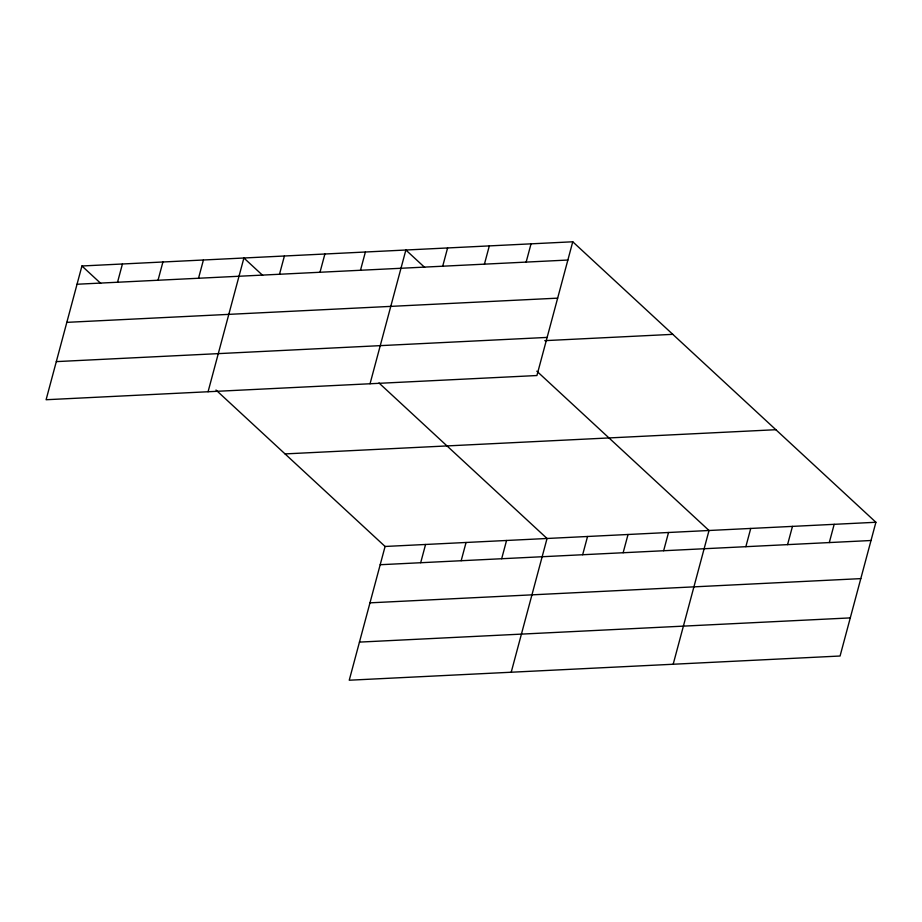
<?xml version="1.0" encoding="UTF-8"?>
<svg xmlns="http://www.w3.org/2000/svg" width="922" height="922" viewBox="0 0 922 922"><rect width="100%" height="100%" fill="white"/><g stroke="black" fill="none" stroke-linecap="round" stroke-linejoin="round"><path stroke-width="1.38" d="M81.931 265.985L46.1 399.733L536.915 375.531L572.758 241.783L81.931 265.985L100.694 283.342M117.543 282.236L122.43 263.992M158.031 280.242L162.917 261.998M198.53 278.248L203.416 260.004M208.072 391.746L243.904 257.999L262.666 275.355M279.504 274.249L284.402 256.005M320.003 272.255L324.89 254.011M360.49 270.261L365.389 252.006M370.045 383.759L405.876 250.012L424.639 267.368M442.71 266.204L447.596 247.96M215.99 390.018L385.085 546.469L349.242 680.217L840.069 656.015L875.9 522.267L572.758 241.783M484.43 264.153L489.317 245.897M420.686 562.72L425.572 544.476M526.151 262.09L531.037 243.846M461.173 560.726L466.059 542.482M501.672 558.732L506.558 540.476M511.214 672.23L547.046 538.483L378.988 382.987M582.658 554.733L587.545 536.489M623.145 552.739L628.032 534.495M663.644 550.745L668.531 532.49M673.187 664.243L709.018 530.496L536.835 371.186M745.852 546.688L750.739 528.444M787.572 544.625L792.459 526.381M829.293 542.574L834.179 524.33M77.045 284.241L567.871 260.039M66.833 322.354L557.66 298.152M56.311 361.62L547.138 337.417M544.752 340.656L672.795 334.34M285.048 453.912L775.863 429.71M385.085 546.469L875.9 522.267M380.187 564.725L871.013 540.511M369.976 602.838L860.802 578.624M359.453 642.104L850.28 617.901"/></g></svg>
